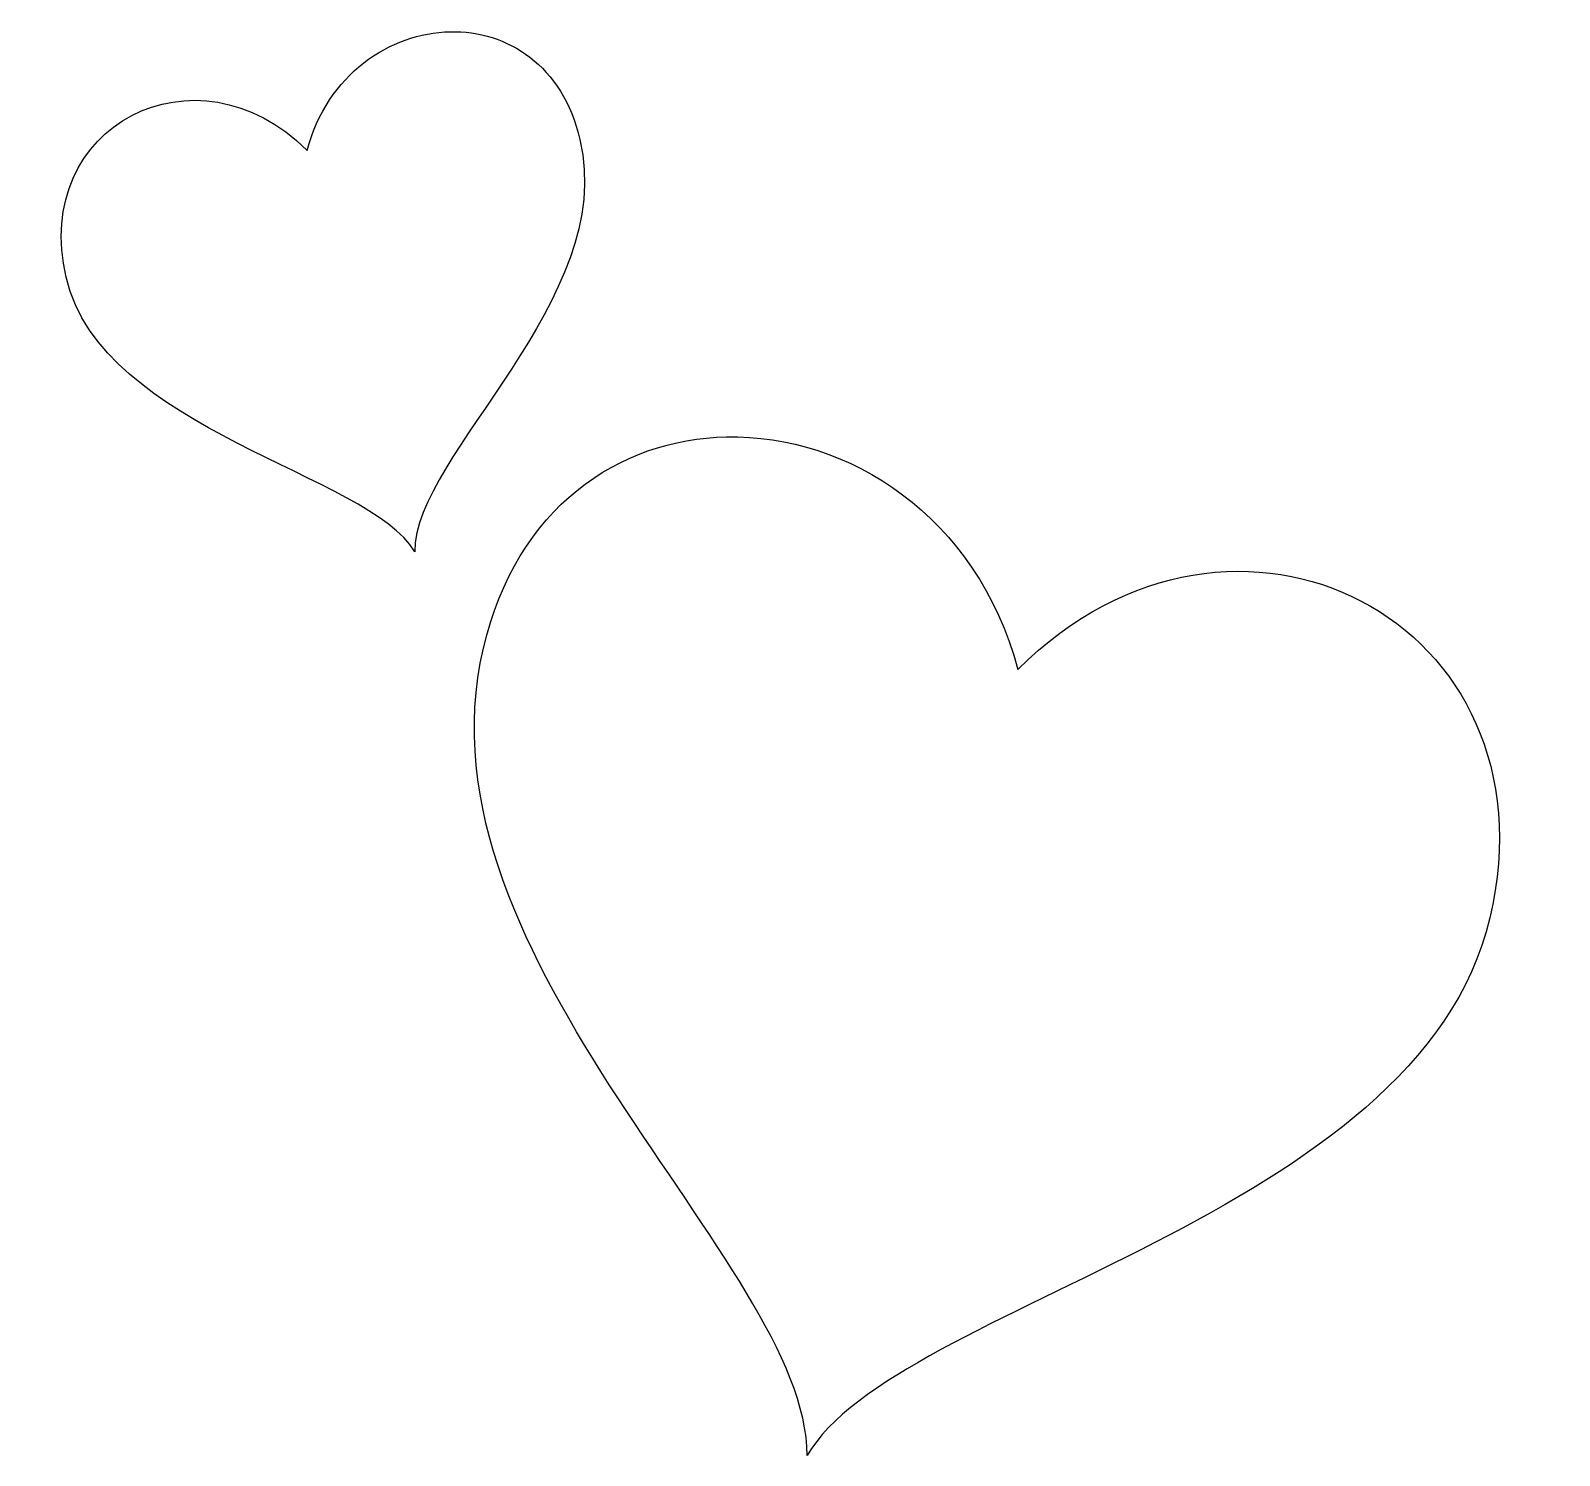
# Model space of a CAD drawing. Header units: centimetres. Extents: x -10.4 to 10.7, y -9.8 to 9.9.
import ezdxf

# ---------------------------------------------------------------- set-up
doc = ezdxf.new("R2010")
doc.units = ezdxf.units.CM
doc.header["$MEASUREMENT"] = 0
doc.layers.add('Layer 1', color=7, linetype='Continuous')

msp = doc.modelspace()

# ---------------------------------------------------------------- linework, layer by layer
at = {"layer": 'Layer 1'}
for points in [[(-4.61866, 9.88442), (-5.4554, 9.86797), (-6.31613, 9.29441), (-6.59802, 8.24253), (-6.59802, 8.24253), (-8.12787, 9.77226), (-10.42055, 8.58266), (-9.92929, 6.48855), (-9.92929, 6.48855), (-9.43061, 4.36316), (-5.73147, 3.76716), (-5.1116, 2.69343), (-5.1116, 2.69343), (-5.1116, 4.04841), (-2.30743, 6.17322), (-2.82652, 8.39138), (-2.82652, 8.39138), (-3.06806, 9.42315), (-3.83273, 9.89985), (-4.61866, 9.88438), (-4.61866, 9.88438), (-4.61866, 9.88438), (-4.61866, 9.88442), (-4.61866, 9.88442)], [(-0.80119, 4.28131), (-2.28732, 4.25053), (-3.70378, 3.31431), (-4.16147, 1.35865), (-4.16147, 1.35865), (-5.17814, -2.98579), (0.31365, -7.14747), (0.31365, -9.80152), (0.31365, -9.80152), (1.52809, -7.69831), (8.77221, -6.53085), (9.74873, -2.36807), (9.74873, -2.36807), (10.711, 1.73378), (6.22248, 4.06255), (3.22589, 1.06596), (3.22589, 1.06596), (2.65704, 3.18882), (0.88312, 4.31627), (-0.80115, 4.28127), (-0.80115, 4.28127), (-0.80115, 4.28127), (-0.80119, 4.28131), (-0.80119, 4.28131)]]:
    msp.add_open_spline(points, degree=3, knots=[0, 0, 0, 0, 0.14285714, 0.14285714, 0.14285714, 0.14285714, 0.28571429, 0.28571429, 0.28571429, 0.28571429, 0.42857143, 0.42857143, 0.42857143, 0.42857143, 0.57142857, 0.57142857, 0.57142857, 0.57142857, 0.71428571, 0.71428571, 0.71428571, 0.71428571, 1, 1, 1, 1], dxfattribs=at)

doc.saveas('drawing.dxf')
